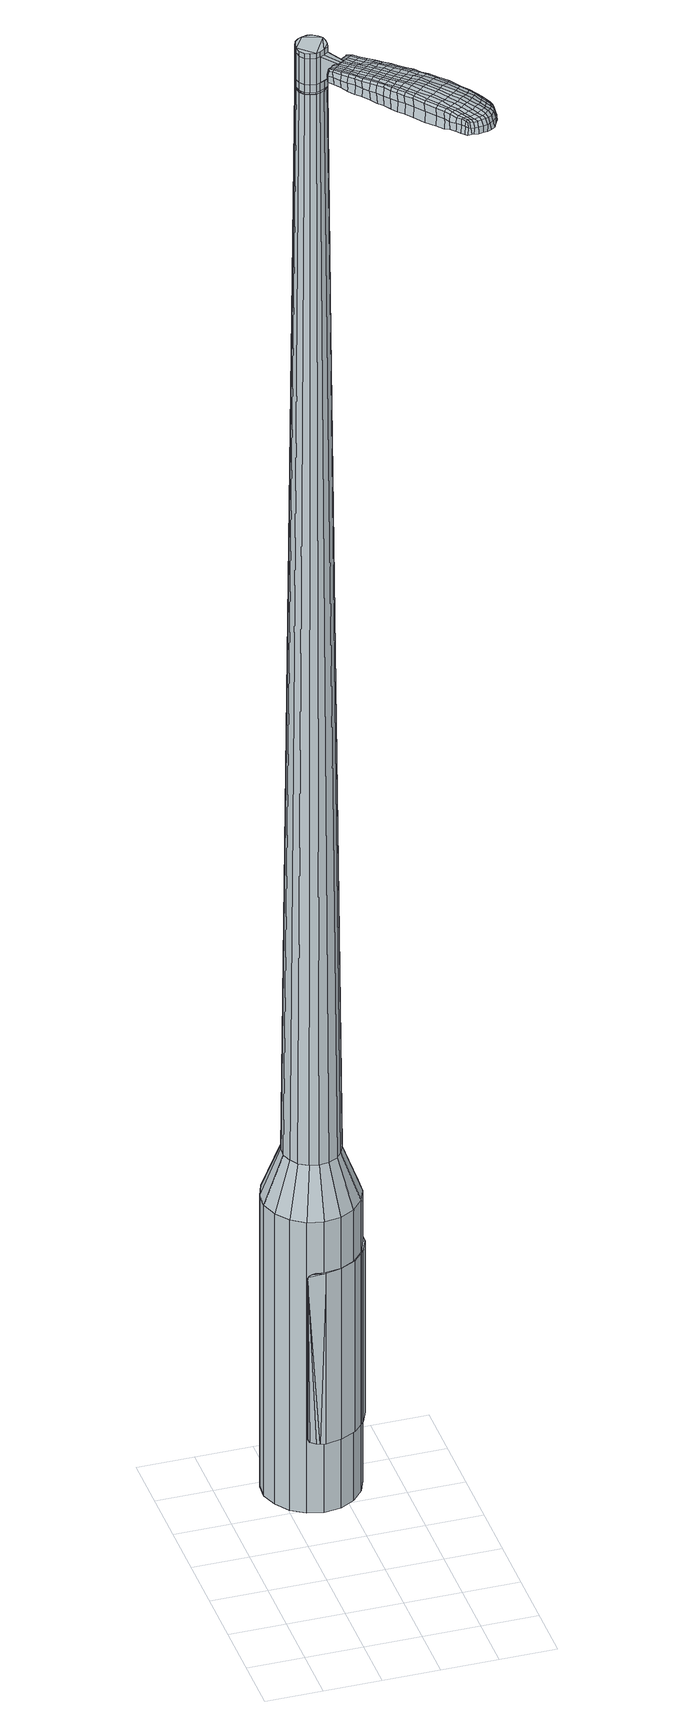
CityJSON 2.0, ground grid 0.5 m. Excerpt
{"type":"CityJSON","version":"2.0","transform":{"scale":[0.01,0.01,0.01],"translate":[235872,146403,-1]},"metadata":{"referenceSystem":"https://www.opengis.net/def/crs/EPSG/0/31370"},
"CityObjects":{
"object1":{"type":"GenericCityObject","attributes":{"cluster":662,"mean_distance_to_centroid":0.145,"new_centroid_x":235872.77,"new_centroid_y":146405.36,"mean_distance_to_camera":24.75,"H1":11.02,"H2":10.99,"Z_final":115.91,"cluster2":-1,"proj_x":235867.46,"proj_y":146409.46,"id_line":17311,"bearing_l":217.69,"distance":6.71,"orientation":"left","G_obj":307.69},"geometry":[{"type":"MultiSurface","lod":"2","boundaries":[[[0,1,2,3]],[[1,4,5,2]],[[4,6,7,5]],[[6,8,9,7]],[[8,10,11,9]],[[10,12,13,11]],[[12,14,15,13]],[[14,16,17,15]],[[16,18,19,17]],[[18,20,21,19]],[[20,22,23,21]],[[22,24,25,23]],[[24,26,27,25]],[[26,28,29,27]],[[28,30,31,29]],[[30,32,33,31]],[[32,34,35,33]],[[34,0,3,35]],[[36,37,38,39]],[[38,40,41,42]],[[41,43,42]],[[42,44,45,46]],[[45,47,46]],[[46,48,49,50]],[[49,51,50]],[[42,46,50,38]],[[50,52,39,38]],[[53,36,39]],[[2,5,7,35]],[[7,9,11,15]],[[11,13,15]],[[15,17,19,23]],[[19,21,23]],[[23,25,27,31]],[[27,29,31]],[[15,23,31,7]],[[31,33,35,7]],[[3,2,35]],[[1,0,54,55]],[[0,34,56,54]],[[34,32,57,56]],[[32,30,58,57]],[[30,28,59,58]],[[28,26,60,59]],[[26,24,61,60]],[[24,22,62,61]],[[22,20,63,62]],[[20,18,64,63]],[[18,16,65,64]],[[16,14,66,65]],[[14,12,67,66]],[[12,10,68,67]],[[10,8,69,68]],[[8,6,70,69]],[[6,4,71,70]],[[4,1,55,71]],[[55,54,72,73]],[[54,56,74,72]],[[56,57,75,74]],[[57,58,76,75]],[[58,59,77,76]],[[59,60,78,77]],[[60,61,79,78]],[[61,62,80,79]],[[62,63,81,80]],[[63,64,82,81]],[[64,65,83,82]],[[65,66,84,83]],[[66,67,85,84]],[[67,68,86,85]],[[68,69,87,86]],[[69,70,88,87]],[[70,71,89,88]],[[71,55,73,89]],[[72,90,91,73]],[[92,93,90,72]],[[75,94,93,92]],[[76,95,94,75]],[[96,97,95,76]],[[78,98,97,96]],[[99,100,98,78]],[[101,102,100,99]],[[81,103,102,101]],[[82,104,103,81]],[[105,106,104,82]],[[107,108,106,105]],[[85,109,108,107]],[[110,111,109,85]],[[112,113,111,110]],[[114,115,113,112]],[[116,117,115,114]],[[73,91,117,116]],[[118,119,120,121]],[[122,118,121,123]],[[124,122,123,125]],[[126,124,125,127]],[[128,126,127,129]],[[130,128,129,131]],[[132,130,131,133]],[[134,132,133,135]],[[136,134,135,137]],[[138,136,137,139]],[[140,138,139,141]],[[142,140,141,143]],[[144,142,143,145]],[[146,144,145,147]],[[148,146,147,149]],[[150,148,149,151]],[[74,92,72]],[[74,75,92]],[[77,96,76]],[[77,78,96]],[[79,99,78]],[[79,80,101,99]],[[80,81,101]],[[83,105,82]],[[83,84,107,105]],[[84,85,107]],[[86,110,85]],[[86,87,112,110]],[[87,88,114,112]],[[88,89,116,114]],[[89,73,116]],[[152,117,91]],[[152,153,115,117]],[[153,154,113,115]],[[154,155,111,113]],[[155,109,111]],[[156,108,109]],[[156,157,106,108]],[[157,104,106]],[[158,102,103]],[[158,159,100,102]],[[159,98,100]],[[160,97,98]],[[160,95,97]],[[161,93,94]],[[161,90,93]],[[39,52,150,162]],[[91,90,163,151]],[[53,39,162,119]],[[90,161,120,163]],[[36,53,119,118]],[[161,94,121,120]],[[37,36,118,122]],[[94,95,123,121]],[[38,37,122,124]],[[95,160,125,123]],[[40,38,124,126]],[[160,98,127,125]],[[41,40,126,128]],[[98,159,129,127]],[[43,41,128,130]],[[159,158,131,129]],[[42,43,130,132]],[[158,103,133,131]],[[44,42,132,134]],[[103,104,135,133]],[[45,44,134,136]],[[104,157,137,135]],[[47,45,136,138]],[[157,156,139,137]],[[46,47,138,140]],[[156,109,141,139]],[[48,46,140,142]],[[109,155,143,141]],[[49,48,142,144]],[[155,154,145,143]],[[51,49,144,146]],[[154,153,147,145]],[[50,51,146,148]],[[153,152,149,147]],[[52,50,148,150]],[[152,91,151,149]],[[150,151,164,165]],[[151,163,166,164]],[[163,120,167,166]],[[120,119,168,167]],[[119,162,169,168]],[[162,150,165,169]],[[170,171,172,173]],[[174,170,173,175]],[[170,174,176,177]],[[171,170,177,178]],[[179,180,181,182]],[[183,179,182,184]],[[179,183,185,186]],[[180,179,186,187]],[[188,189,190,191]],[[192,188,191,193]],[[188,192,194,195]],[[189,188,195,196]],[[197,198,199,200]],[[201,197,200,202]],[[197,201,203,204]],[[198,197,204,205]],[[206,207,208,209]],[[210,206,209,211]],[[206,210,212,213]],[[207,206,213,214]],[[215,216,217,218]],[[219,215,218,220]],[[215,219,221,222]],[[216,215,222,223]],[[224,225,226,227]],[[216,224,227,217]],[[224,216,223,228]],[[225,224,228,229]],[[230,231,232,233]],[[225,230,233,226]],[[230,225,229,234]],[[231,230,234,235]],[[236,174,175,237]],[[231,236,237,232]],[[236,231,235,238]],[[174,236,238,176]],[[239,240,241,242]],[[243,239,242,244]],[[239,243,245,246]],[[240,239,246,247]],[[248,249,250,251]],[[240,248,251,241]],[[248,240,247,252]],[[249,248,252,253]],[[254,255,256,257]],[[249,254,257,250]],[[254,249,253,258]],[[255,254,258,259]],[[260,261,262,263]],[[255,260,263,256]],[[260,255,259,264]],[[261,260,264,265]],[[266,171,178,267]],[[261,266,267,262]],[[266,261,265,268]],[[171,266,268,172]],[[269,270,271,272]],[[273,269,272,274]],[[269,273,275,276]],[[270,269,276,277]],[[278,279,280,281]],[[270,278,281,271]],[[278,270,277,282]],[[279,278,282,283]],[[284,285,286,287]],[[279,284,287,280]],[[284,279,283,288]],[[285,284,288,289]],[[290,183,184,291]],[[285,290,291,286]],[[290,285,289,292]],[[183,290,292,185]],[[293,294,295,296]],[[297,293,296,298]],[[293,297,299,300]],[[294,293,300,301]],[[302,303,304,305]],[[294,302,305,295]],[[302,294,301,306]],[[303,302,306,307]],[[308,309,310,311]],[[303,308,311,304]],[[308,303,307,312]],[[309,308,312,313]],[[314,315,316,317]],[[309,314,317,310]],[[314,309,313,318]],[[315,314,318,319]],[[320,180,187,321]],[[315,320,321,316]],[[320,315,319,322]],[[180,320,322,181]],[[323,209,208,324]],[[325,323,324,326]],[[323,325,327,328]],[[209,323,328,211]],[[329,325,326,330]],[[331,329,330,332]],[[329,331,333,334]],[[325,329,334,327]],[[335,331,332,336]],[[337,335,336,338]],[[335,337,339,340]],[[331,335,340,333]],[[341,337,338,342]],[[343,341,342,344]],[[341,343,345,346]],[[337,341,346,339]],[[347,343,344,348]],[[198,347,348,199]],[[347,198,205,349]],[[343,347,349,345]],[[350,351,196,195]],[[352,350,195,194]],[[350,352,353,354]],[[351,350,354,355]],[[356,357,355,354]],[[358,356,354,353]],[[356,358,359,360]],[[357,356,360,361]],[[362,363,361,360]],[[364,362,360,359]],[[362,364,365,366]],[[363,362,366,367]],[[368,369,367,366]],[[370,368,366,365]],[[368,370,203,201]],[[369,368,201,202]],[[371,372,373,374]],[[273,371,374,275]],[[371,273,274,375]],[[372,371,375,376]],[[377,192,193,378]],[[372,377,378,373]],[[377,372,376,379]],[[192,377,379,194]],[[380,381,382,383]],[[219,380,383,221]],[[380,219,220,384]],[[381,380,384,385]],[[386,387,388,389]],[[381,386,389,382]],[[386,381,385,390]],[[387,386,390,391]],[[392,189,196,393]],[[387,392,393,388]],[[392,387,391,394]],[[189,392,394,190]],[[395,396,397,398]],[[177,395,398,178]],[[395,177,176,399]],[[396,395,399,400]],[[401,402,403,404]],[[396,401,404,397]],[[401,396,400,405]],[[402,401,405,406]],[[407,200,199,408]],[[402,407,408,403]],[[407,402,406,409]],[[200,407,409,202]],[[410,411,412,413]],[[182,410,413,184]],[[410,182,181,414]],[[411,410,414,415]],[[416,204,203,417]],[[411,416,417,412]],[[416,411,415,418]],[[204,416,418,205]],[[419,420,421,422]],[[297,419,422,299]],[[419,297,298,423]],[[420,419,423,424]],[[425,210,211,426]],[[420,425,426,421]],[[425,420,424,427]],[[210,425,427,212]],[[428,429,430,431]],[[243,428,431,245]],[[428,243,244,432]],[[429,428,432,433]],[[434,435,436,437]],[[429,434,437,430]],[[434,429,433,438]],[[435,434,438,439]],[[440,207,214,441]],[[435,440,441,436]],[[440,435,439,442]],[[207,440,442,208]],[[443,444,433,432]],[[242,443,432,244]],[[443,242,241,445]],[[444,443,445,446]],[[447,448,439,438]],[[444,447,438,433]],[[447,444,446,449]],[[448,447,449,450]],[[451,324,208,442]],[[448,451,442,439]],[[451,448,450,452]],[[324,451,452,326]],[[453,454,455,456]],[[300,453,456,301]],[[453,300,299,422]],[[454,453,422,421]],[[457,328,327,458]],[[454,457,458,455]],[[457,454,421,426]],[[328,457,426,211]],[[459,460,446,445]],[[251,459,445,241]],[[459,251,250,461]],[[460,459,461,462]],[[463,464,450,449]],[[460,463,449,446]],[[463,460,462,465]],[[464,463,465,466]],[[467,330,326,452]],[[464,467,452,450]],[[467,464,466,468]],[[330,467,468,332]],[[469,470,471,472]],[[306,469,472,307]],[[469,306,301,456]],[[470,469,456,455]],[[473,334,333,474]],[[470,473,474,471]],[[473,470,455,458]],[[334,473,458,327]],[[475,476,462,461]],[[257,475,461,250]],[[475,257,256,477]],[[476,475,477,478]],[[479,480,466,465]],[[476,479,465,462]],[[479,476,478,481]],[[480,479,481,482]],[[483,336,332,468]],[[480,483,468,466]],[[483,480,482,484]],[[336,483,484,338]],[[485,486,487,488]],[[312,485,488,313]],[[485,312,307,472]],[[486,485,472,471]],[[489,340,339,490]],[[486,489,490,487]],[[489,486,471,474]],[[340,489,474,333]],[[491,492,478,477]],[[263,491,477,256]],[[491,263,262,493]],[[492,491,493,494]],[[495,496,482,481]],[[492,495,481,478]],[[495,492,494,497]],[[496,495,497,498]],[[499,342,338,484]],[[496,499,484,482]],[[499,496,498,500]],[[342,499,500,344]],[[501,502,503,504]],[[318,501,504,319]],[[501,318,313,488]],[[502,501,488,487]],[[505,346,345,506]],[[502,505,506,503]],[[505,502,487,490]],[[346,505,490,339]],[[507,508,494,493]],[[267,507,493,262]],[[507,267,178,398]],[[508,507,398,397]],[[509,510,498,497]],[[508,509,497,494]],[[509,508,397,404]],[[510,509,404,403]],[[511,348,344,500]],[[510,511,500,498]],[[511,510,403,408]],[[348,511,408,199]],[[512,513,415,414]],[[322,512,414,181]],[[512,322,319,504]],[[513,512,504,503]],[[514,349,205,418]],[[513,514,418,415]],[[514,513,503,506]],[[349,514,506,345]],[[515,516,376,375]],[[272,515,375,274]],[[515,272,271,517]],[[516,515,517,518]],[[519,352,194,379]],[[516,519,379,376]],[[519,516,518,520]],[[352,519,520,353]],[[521,522,523,524]],[[222,521,524,223]],[[521,222,221,383]],[[522,521,383,382]],[[525,526,527,528]],[[522,525,528,523]],[[525,522,382,389]],[[526,525,389,388]],[[529,351,355,530]],[[526,529,530,527]],[[529,526,388,393]],[[351,529,393,196]],[[531,532,518,517]],[[281,531,517,271]],[[531,281,280,533]],[[532,531,533,534]],[[535,358,353,520]],[[532,535,520,518]],[[535,532,534,536]],[[358,535,536,359]],[[537,538,539,540]],[[228,537,540,229]],[[537,228,223,524]],[[538,537,524,523]],[[541,542,543,544]],[[538,541,544,539]],[[541,538,523,528]],[[542,541,528,527]],[[545,357,361,546]],[[542,545,546,543]],[[545,542,527,530]],[[357,545,530,355]],[[547,548,534,533]],[[287,547,533,280]],[[547,287,286,549]],[[548,547,549,550]],[[551,364,359,536]],[[548,551,536,534]],[[551,548,550,552]],[[364,551,552,365]],[[553,554,555,556]],[[234,553,556,235]],[[553,234,229,540]],[[554,553,540,539]],[[557,558,559,560]],[[554,557,560,555]],[[557,554,539,544]],[[558,557,544,543]],[[561,363,367,562]],[[558,561,562,559]],[[561,558,543,546]],[[363,561,546,361]],[[563,564,550,549]],[[291,563,549,286]],[[563,291,184,413]],[[564,563,413,412]],[[565,370,365,552]],[[564,565,552,550]],[[565,564,412,417]],[[370,565,417,203]],[[566,567,400,399]],[[238,566,399,176]],[[566,238,235,556]],[[567,566,556,555]],[[568,569,406,405]],[[567,568,405,400]],[[568,567,555,560]],[[569,568,560,559]],[[570,369,202,409]],[[569,570,409,406]],[[570,569,559,562]],[[369,570,562,367]],[[571,572,573,574]],[[574,573,575,576]],[[577,575,573,578]],[[578,573,572,579]],[[580,581,582,583]],[[583,582,584,585]],[[586,584,582,587]],[[587,582,581,588]],[[589,590,591,592]],[[592,591,593,594]],[[595,593,591,596]],[[596,591,590,597]],[[598,599,600,601]],[[601,600,602,603]],[[604,602,600,605]],[[605,600,599,606]],[[607,608,609,610]],[[610,609,611,612]],[[613,611,609,614]],[[614,609,608,615]],[[616,617,618,619]],[[619,618,620,621]],[[622,620,618,623]],[[623,618,617,624]],[[625,626,627,628]],[[628,627,617,616]],[[624,617,627,629]],[[629,627,626,630]],[[631,632,633,634]],[[634,633,626,625]],[[630,626,633,635]],[[635,633,632,636]],[[576,575,637,638]],[[638,637,632,631]],[[636,632,637,639]],[[639,637,575,577]],[[640,641,642,643]],[[643,642,644,645]],[[646,644,642,647]],[[647,642,641,648]],[[649,650,651,652]],[[652,651,641,640]],[[648,641,651,653]],[[653,651,650,654]],[[655,656,657,658]],[[658,657,650,649]],[[654,650,657,659]],[[659,657,656,660]],[[661,662,663,664]],[[664,663,656,655]],[[660,656,663,665]],[[665,663,662,666]],[[579,572,667,668]],[[668,667,662,661]],[[666,662,667,669]],[[669,667,572,571]],[[670,671,672,673]],[[673,672,674,675]],[[676,674,672,677]],[[677,672,671,678]],[[679,680,681,682]],[[682,681,671,670]],[[678,671,681,683]],[[683,681,680,684]],[[685,686,687,688]],[[688,687,680,679]],[[684,680,687,689]],[[689,687,686,690]],[[585,584,691,692]],[[692,691,686,685]],[[690,686,691,693]],[[693,691,584,586]],[[694,695,696,697]],[[697,696,698,699]],[[700,698,696,701]],[[701,696,695,702]],[[703,704,705,706]],[[706,705,695,694]],[[702,695,705,707]],[[707,705,704,708]],[[709,710,711,712]],[[712,711,704,703]],[[708,704,711,713]],[[713,711,710,714]],[[715,716,717,718]],[[718,717,710,709]],[[714,710,717,719]],[[719,717,716,720]],[[588,581,721,722]],[[722,721,716,715]],[[720,716,721,723]],[[723,721,581,580]],[[607,610,724,725]],[[725,724,726,727]],[[728,726,724,729]],[[729,724,610,612]],[[727,726,730,731]],[[731,730,732,733]],[[734,732,730,735]],[[735,730,726,728]],[[733,732,736,737]],[[737,736,738,739]],[[740,738,736,741]],[[741,736,732,734]],[[739,738,742,743]],[[743,742,744,745]],[[746,744,742,747]],[[747,742,738,740]],[[745,744,748,749]],[[749,748,599,598]],[[606,599,748,750]],[[750,748,744,746]],[[597,751,752,596]],[[596,752,753,595]],[[754,753,752,755]],[[755,752,751,756]],[[756,757,758,755]],[[755,758,759,754]],[[760,759,758,761]],[[761,758,757,762]],[[762,763,764,761]],[[761,764,765,760]],[[766,765,764,767]],[[767,764,763,768]],[[768,769,770,767]],[[767,770,771,766]],[[604,771,770,602]],[[602,770,769,603]],[[772,773,774,775]],[[775,774,674,676]],[[675,674,774,776]],[[776,774,773,777]],[[594,593,778,779]],[[779,778,773,772]],[[777,773,778,780]],[[780,778,593,595]],[[781,782,783,784]],[[784,783,620,622]],[[621,620,783,785]],[[785,783,782,786]],[[787,788,789,790]],[[790,789,782,781]],[[786,782,789,791]],[[791,789,788,792]],[[597,590,793,794]],[[794,793,788,787]],[[792,788,793,795]],[[795,793,590,589]],[[796,797,798,799]],[[799,798,578,579]],[[577,578,798,800]],[[800,798,797,801]],[[802,803,804,805]],[[805,804,797,796]],[[801,797,804,806]],[[806,804,803,807]],[[598,601,808,809]],[[809,808,803,802]],[[807,803,808,810]],[[810,808,601,603]],[[811,812,813,814]],[[814,813,583,585]],[[580,583,813,815]],[[815,813,812,816]],[[604,605,817,818]],[[818,817,812,811]],[[816,812,817,819]],[[819,817,605,606]],[[820,821,698,700]],[[698,821,699]],[[699,821,822]],[[612,611,823,824]],[[824,823,821,820]],[[822,821,823,825]],[[825,823,611,613]],[[826,827,644,828]],[[828,644,646]],[[645,644,829]],[[644,827,829]],[[830,831,832,833]],[[833,832,827,826]],[[829,827,832,834]],[[834,832,831,835]],[[615,608,836,837]],[[837,836,831,830]],[[835,831,836,838]],[[838,836,608,607]],[[839,840,829]],[[829,840,643,645]],[[640,643,840,841]],[[840,839,841]],[[835,842,843,834]],[[834,843,839,829]],[[841,839,843,844]],[[844,843,842,845]],[[607,725,846,838]],[[838,846,842,835]],[[845,842,846,847]],[[847,846,725,727]],[[848,849,850,851]],[[851,850,701,702]],[[700,701,850,820]],[[850,849,820]],[[728,729,852,853]],[[853,852,849,848]],[[820,849,852,824]],[[824,852,729,612]],[[854,855,841]],[[841,855,652,640]],[[649,652,855,856]],[[856,855,854,857]],[[845,858,859,844]],[[844,859,854,841]],[[857,854,859,860]],[[860,859,858,861]],[[727,731,862,847]],[[847,862,858,845]],[[861,858,862,863]],[[863,862,731,733]],[[864,865,866,867]],[[867,866,707,708]],[[702,707,866,851]],[[851,866,865,848]],[[734,735,868,869]],[[869,868,865,864]],[[848,865,868,853]],[[853,868,735,728]],[[857,870,871,856]],[[856,871,658,649]],[[655,658,871,872]],[[872,871,870,873]],[[861,874,875,860]],[[860,875,870,857]],[[873,870,875,876]],[[876,875,874,877]],[[733,737,878,863]],[[863,878,874,861]],[[877,874,878,879]],[[879,878,737,739]],[[880,881,882,883]],[[883,882,713,714]],[[708,713,882,867]],[[867,882,881,864]],[[740,741,884,885]],[[885,884,881,880]],[[864,881,884,869]],[[869,884,741,734]],[[873,886,887,872]],[[872,887,664,655]],[[661,664,887,888]],[[888,887,886,889]],[[877,890,891,876]],[[876,891,886,873]],[[889,886,891,892]],[[892,891,890,893]],[[739,743,894,879]],[[879,894,890,877]],[[893,890,894,895]],[[895,894,743,745]],[[896,897,898,899]],[[899,898,719,720]],[[714,719,898,883]],[[883,898,897,880]],[[746,747,900,901]],[[901,900,897,896]],[[880,897,900,885]],[[885,900,747,740]],[[889,902,903,888]],[[888,903,668,661]],[[579,668,903,799]],[[799,903,902,796]],[[893,904,905,892]],[[892,905,902,889]],[[796,902,905,805]],[[805,905,904,802]],[[745,749,906,895]],[[895,906,904,893]],[[802,904,906,809]],[[809,906,749,598]],[[816,907,908,815]],[[815,908,723,580]],[[720,723,908,899]],[[899,908,907,896]],[[606,750,909,819]],[[819,909,907,816]],[[896,907,909,901]],[[901,909,750,746]],[[777,910,911,776]],[[776,911,673,675]],[[670,673,911,912]],[[912,911,910,913]],[[595,753,914,780]],[[780,914,910,777]],[[913,910,914,915]],[[915,914,753,754]],[[916,917,918,919]],[[919,918,623,624]],[[622,623,918,784]],[[784,918,917,781]],[[920,921,922,923]],[[923,922,917,916]],[[781,917,922,790]],[[790,922,921,787]],[[756,751,924,925]],[[925,924,921,920]],[[787,921,924,794]],[[794,924,751,597]],[[913,926,927,912]],[[912,927,682,670]],[[679,682,927,928]],[[928,927,926,929]],[[754,759,930,915]],[[915,930,926,913]],[[929,926,930,931]],[[931,930,759,760]],[[932,933,934,935]],[[935,934,629,630]],[[624,629,934,919]],[[919,934,933,916]],[[936,937,938,939]],[[939,938,933,932]],[[916,933,938,923]],[[923,938,937,920]],[[762,757,940,941]],[[941,940,937,936]],[[920,937,940,925]],[[925,940,757,756]],[[929,942,943,928]],[[928,943,688,679]],[[685,688,943,944]],[[944,943,942,945]],[[760,765,946,931]],[[931,946,942,929]],[[945,942,946,947]],[[947,946,765,766]],[[948,949,950,951]],[[951,950,635,636]],[[630,635,950,935]],[[935,950,949,932]],[[952,953,954,955]],[[955,954,949,948]],[[932,949,954,939]],[[939,954,953,936]],[[768,763,956,957]],[[957,956,953,952]],[[936,953,956,941]],[[941,956,763,762]],[[945,958,959,944]],[[944,959,692,685]],[[585,692,959,814]],[[814,959,958,811]],[[766,771,960,947]],[[947,960,958,945]],[[811,958,960,818]],[[818,960,771,604]],[[801,961,962,800]],[[800,962,639,577]],[[636,639,962,951]],[[951,962,961,948]],[[807,963,964,806]],[[806,964,961,801]],[[948,961,964,955]],[[955,964,963,952]],[[603,769,965,810]],[[810,965,963,807]],[[952,963,965,957]],[[957,965,769,768]],[[571,574,173,172]],[[574,576,175,173]],[[586,587,186,185]],[[587,588,187,186]],[[589,592,191,190]],[[592,594,193,191]],[[613,614,213,212]],[[614,615,214,213]],[[616,619,218,217]],[[619,621,220,218]],[[625,628,227,226]],[[628,616,217,227]],[[631,634,233,232]],[[634,625,226,233]],[[576,638,237,175]],[[638,631,232,237]],[[646,647,246,245]],[[647,648,247,246]],[[648,653,252,247]],[[653,654,253,252]],[[654,659,258,253]],[[659,660,259,258]],[[660,665,264,259]],[[665,666,265,264]],[[666,669,268,265]],[[669,571,172,268]],[[676,677,276,275]],[[677,678,277,276]],[[678,683,282,277]],[[683,684,283,282]],[[684,689,288,283]],[[689,690,289,288]],[[690,693,292,289]],[[693,586,185,292]],[[694,697,296,295]],[[697,699,298,296]],[[703,706,305,304]],[[706,694,295,305]],[[709,712,311,310]],[[712,703,304,311]],[[715,718,317,316]],[[718,709,310,317]],[[588,722,321,187]],[[722,715,316,321]],[[772,775,374,373]],[[775,676,275,374]],[[594,779,378,193]],[[779,772,373,378]],[[621,785,384,220]],[[785,786,385,384]],[[786,791,390,385]],[[791,792,391,390]],[[792,795,394,391]],[[795,589,190,394]],[[699,423,298]],[[699,822,424,423]],[[822,825,427,424]],[[825,613,212,427]],[[826,828,431,430]],[[828,646,245,431]],[[830,833,437,436]],[[833,826,430,437]],[[615,837,441,214]],[[837,830,436,441]],[[966,967,968,969]],[[970,971,969,968]],[[972,973,974,975]],[[976,977,978,979]],[[967,980,981,968]],[[982,970,968,981]],[[983,972,975,984]],[[985,986,977,976]],[[980,987,988,981]],[[988,989,982,981]],[[990,983,984,991]],[[992,986,985,993]],[[987,994,995,988]],[[995,996,989,988]],[[997,990,991,998]],[[999,992,993,1000]],[[1001,1002,1003,1004]],[[1005,1006,1002,1001]],[[1005,1007,1008,1006]],[[1007,1009,1010,1008]],[[1011,1012,1013,1014]],[[1015,1012,1011]],[[1016,1017,1012,1015]],[[1018,1019,1017,1016]],[[1014,1003,1002,1011]],[[1011,1002,1006,1015]],[[1006,1008,1016,1015]],[[1008,1010,1018,1016]],[[975,974,971,970]],[[984,975,970,982]],[[989,991,984,982]],[[996,998,991,989]],[[976,979,973,972]],[[985,976,972,983]],[[993,985,983,990]],[[1000,993,990,997]],[[977,1001,1004,978]],[[986,1005,1001,977]],[[1007,1005,986,992]],[[1009,1007,992,999]],[[1020,1021,1022,1023]],[[1022,1024,1025,1026]],[[1022,1026,1027,1028]],[[1022,1028,1023]],[[1029,1020,1023,1030]],[[1031,1030,1023,1032]],[[1033,1032,1023]],[[1034,1022,1021,1035]],[[1036,1034,1035,1037]],[[1038,1036,1037,1039]],[[1040,1038,1039,1041]],[[1042,1040,1041,1043]],[[1043,1044,1045,1046]],[[1043,1046,1047,1048]],[[1043,1048,1049,1050]],[[1049,1051,1052,1053]],[[1049,1053,1054,1055]],[[1049,1055,1050]],[[1043,1050,1042]],[[1056,1057,1021,1020]],[[1058,1059,1024,1022]],[[1060,1061,1033,1023]],[[1057,1062,1035,1021]],[[1063,1058,1022,1034]],[[1062,1064,1037,1035]],[[1065,1063,1034,1036]],[[1064,1066,1039,1037]],[[1067,1065,1036,1038]],[[1066,1068,1041,1039]],[[1069,1067,1038,1040]],[[1068,1070,1043,1041]],[[1071,1069,1040,1042]],[[1070,1072,1044,1043]],[[1073,1074,1051,1049]],[[1075,1071,1042,1050]],[[1045,1044,1072,1076]],[[1046,1045,1076,1077]],[[1047,1046,1077,1078]],[[1048,1047,1078,1079]],[[1049,1048,1079,1073]],[[1080,1056,1020,1029]],[[1081,1080,1029,1030]],[[1082,1081,1030,1031]],[[1083,1082,1031,1032]],[[1061,1083,1032,1033]],[[1025,1024,1059,1084]],[[1052,1051,1074,1085]],[[1026,1025,1084,1086]],[[1027,1026,1086,1087]],[[1028,1027,1087,1088]],[[1023,1028,1088,1060]],[[1053,1052,1085,1089]],[[1054,1053,1089,1090]],[[1055,1054,1090,1091]],[[1050,1055,1091,1075]]]}]}
},
"vertices":[
[105,202,384],[92,195,384],[92,195,96],[105,202,96],[77,193,384],[77,193,96],[63,196,384],[63,196,96],[51,204,384],[51,204,96],[42,216,384],[42,216,96],[37,230,384],[37,230,96],[38,244,384],[38,244,96],[43,258,384],[43,258,96],[53,269,384],[53,269,96],[66,276,384],[66,276,96],[81,278,384],[81,278,96],[95,275,384],[95,275,96],[108,267,384],[108,267,96],[117,255,384],[117,255,96],[121,241,384],[121,241,96],[120,226,384],[120,226,96],[115,213,384],[115,213,96],[92,233,1524],[92,237,1524],[91,242,1524],[87,225,1524],[88,245,1524],[84,248,1524],[75,248,1524],[80,249,1524],[71,246,1524],[68,243,1524],[66,234,1524],[66,238,1524],[67,229,1524],[70,225,1524],[79,222,1524],[74,223,1524],[83,223,1524],[91,228,1524],[95,215,429],[87,211,429],[100,222,429],[104,230,429],[104,239,429],[101,247,429],[96,254,429],[89,259,429],[80,261,429],[71,259,429],[64,255,429],[58,249,429],[55,241,429],[54,232,429],[57,224,429],[62,217,429],[70,212,429],[78,210,429],[87,225,1483],[83,223,1483],[91,228,1483],[92,233,1483],[92,237,1483],[91,242,1483],[88,245,1483],[84,248,1483],[80,249,1483],[75,248,1483],[71,246,1483],[68,243,1483],[66,238,1483],[66,234,1483],[67,229,1483],[70,225,1483],[74,223,1483],[79,222,1483],[87,225,1485],[83,223,1485],[90,229,1483],[90,229,1485],[92,233,1485],[92,237,1485],[91,241,1483],[91,241,1485],[88,245,1485],[84,247,1483],[84,247,1485],[80,248,1483],[80,248,1485],[75,248,1485],[71,246,1485],[68,242,1483],[68,242,1485],[67,238,1483],[67,238,1485],[66,234,1485],[68,229,1483],[68,229,1485],[70,226,1483],[70,226,1485],[74,224,1483],[74,224,1485],[79,223,1483],[79,223,1485],[92,233,1519],[91,228,1519],[91,228,1493],[92,233,1493],[92,237,1519],[92,237,1493],[91,242,1519],[91,242,1493],[88,245,1519],[88,245,1493],[84,248,1519],[84,248,1493],[80,249,1519],[80,249,1493],[75,248,1519],[75,248,1493],[71,246,1519],[71,246,1493],[68,243,1519],[68,243,1493],[66,238,1519],[66,238,1493],[66,234,1519],[66,234,1493],[67,229,1519],[67,229,1493],[70,225,1519],[70,225,1493],[74,223,1519],[74,223,1493],[79,222,1519],[79,222,1493],[83,223,1519],[83,223,1493],[79,222,1485],[74,223,1485],[70,225,1485],[67,229,1485],[66,238,1485],[68,243,1485],[80,249,1485],[84,248,1485],[91,242,1485],[91,228,1485],[87,225,1519],[87,225,1493],[96,208,1513],[96,208,1518],[99,210,1513],[101,212,1513],[101,212,1518],[99,210,1518],[129,139,1519],[125,145,1518],[124,143,1509],[128,137,1510],[134,132,1519],[133,130,1510],[134,134,1526],[129,141,1525],[125,147,1525],[159,163,1519],[155,168,1518],[153,168,1525],[157,163,1525],[165,156,1519],[163,156,1526],[167,156,1510],[161,163,1510],[157,168,1509],[190,94,1519],[187,92,1519],[188,91,1513],[191,93,1513],[193,97,1519],[193,97,1513],[192,99,1524],[189,95,1524],[186,93,1524],[145,153,1530],[140,158,1529],[138,156,1529],[142,151,1530],[151,145,1531],[148,143,1531],[153,148,1530],[148,155,1530],[143,161,1529],[95,216,1512],[93,215,1512],[94,214,1517],[96,215,1517],[98,218,1512],[98,217,1517],[99,218,1506],[96,216,1506],[94,214,1506],[166,93,1519],[164,96,1519],[163,94,1512],[165,92,1512],[168,92,1518],[167,90,1512],[168,93,1522],[167,94,1523],[164,97,1524],[160,99,1519],[156,103,1519],[156,102,1512],[160,98,1512],[161,100,1524],[157,105,1525],[153,108,1519],[148,114,1519],[147,112,1511],[152,106,1511],[153,109,1526],[148,115,1526],[141,123,1519],[140,121,1510],[141,125,1526],[87,200,1513],[91,194,1513],[92,195,1518],[87,202,1517],[84,205,1512],[85,205,1516],[84,204,1506],[87,199,1507],[91,193,1507],[95,188,1514],[100,182,1515],[100,183,1520],[96,189,1519],[95,186,1507],[99,180,1507],[104,175,1515],[108,169,1516],[109,171,1522],[104,177,1521],[103,174,1508],[108,167,1508],[112,163,1517],[116,157,1517],[117,159,1524],[113,165,1523],[112,161,1508],[116,155,1509],[120,151,1518],[121,153,1524],[120,149,1509],[195,115,1519],[193,117,1519],[192,117,1524],[194,114,1523],[196,112,1518],[195,112,1522],[197,112,1512],[196,115,1512],[195,118,1512],[190,122,1519],[187,126,1519],[186,126,1525],[189,121,1524],[192,122,1512],[189,126,1512],[184,131,1519],[179,138,1519],[178,137,1526],[182,131,1526],[186,131,1511],[181,138,1511],[172,147,1519],[170,147,1526],[174,147,1510],[111,219,1513],[116,213,1513],[117,213,1507],[112,219,1507],[107,223,1512],[108,223,1506],[107,222,1516],[110,219,1517],[115,213,1518],[121,207,1514],[126,202,1515],[127,202,1507],[122,207,1507],[119,207,1519],[124,202,1520],[131,196,1515],[136,190,1516],[137,190,1508],[132,196,1508],[129,196,1521],[134,190,1522],[140,185,1517],[145,179,1517],[147,179,1509],[142,185,1508],[139,185,1523],[143,179,1524],[150,174,1518],[152,174,1509],[148,174,1524],[99,211,1519],[97,210,1519],[104,205,1520],[102,204,1520],[106,207,1520],[102,213,1519],[108,199,1522],[106,198,1522],[113,193,1523],[111,192,1523],[116,195,1523],[111,201,1521],[118,188,1524],[115,186,1524],[122,182,1525],[120,180,1525],[125,184,1525],[120,189,1524],[127,176,1526],[124,174,1526],[131,170,1527],[129,168,1527],[134,172,1527],[129,178,1526],[136,164,1528],[133,162,1528],[139,166,1528],[187,98,1527],[184,95,1527],[190,101,1526],[187,104,1527],[185,101,1528],[182,99,1528],[181,106,1529],[178,104,1529],[184,109,1528],[179,115,1530],[176,112,1530],[173,110,1530],[172,118,1531],[169,116,1531],[175,121,1530],[169,128,1531],[166,125,1531],[163,123,1531],[158,135,1531],[156,133,1531],[161,138,1531],[196,110,1518],[196,107,1519],[197,107,1513],[198,110,1513],[195,111,1523],[195,108,1523],[195,102,1519],[196,102,1513],[194,103,1524],[170,91,1518],[173,90,1518],[172,91,1523],[170,92,1523],[170,89,1513],[172,89,1513],[176,89,1519],[180,89,1519],[179,91,1524],[176,91,1523],[176,88,1513],[180,89,1513],[184,90,1519],[183,92,1524],[184,89,1513],[130,142,1528],[132,143,1528],[128,149,1528],[126,148,1527],[135,135,1528],[137,136,1529],[134,145,1529],[137,147,1530],[133,153,1529],[130,151,1528],[139,138,1529],[142,139,1530],[140,149,1530],[135,154,1529],[145,141,1531],[156,162,1528],[154,160,1529],[160,153,1529],[162,155,1528],[151,167,1527],[150,166,1528],[151,158,1529],[157,151,1530],[147,163,1528],[105,224,1512],[103,222,1512],[104,221,1517],[105,222,1517],[106,223,1506],[104,222,1506],[101,220,1512],[101,219,1517],[102,220,1506],[84,207,1512],[85,208,1512],[85,207,1506],[84,206,1506],[85,207,1517],[86,208,1517],[87,210,1512],[89,211,1512],[89,210,1506],[87,209,1506],[88,209,1517],[90,211,1517],[91,213,1512],[91,212,1506],[92,212,1517],[88,202,1519],[89,203,1519],[92,196,1520],[94,197,1520],[91,205,1519],[93,206,1519],[96,199,1520],[98,200,1520],[95,208,1519],[100,202,1520],[109,218,1519],[107,217,1519],[112,211,1520],[113,212,1520],[104,215,1519],[109,209,1520],[97,190,1521],[98,191,1521],[101,184,1522],[102,185,1522],[100,193,1521],[102,194,1521],[104,187,1522],[106,188,1523],[104,196,1522],[109,190,1523],[118,207,1521],[117,205,1521],[121,200,1522],[123,201,1522],[114,203,1521],[119,198,1522],[105,178,1523],[107,179,1523],[110,172,1524],[111,173,1524],[109,181,1523],[111,182,1524],[113,175,1525],[115,176,1525],[113,184,1524],[118,178,1525],[128,195,1523],[126,194,1523],[131,188,1524],[133,190,1524],[123,192,1524],[128,186,1525],[114,166,1525],[115,167,1525],[118,160,1526],[119,161,1526],[117,169,1526],[120,170,1526],[122,163,1527],[124,164,1527],[122,172,1526],[126,166,1527],[137,184,1525],[136,183,1525],[140,177,1526],[142,178,1526],[133,180,1526],[137,175,1527],[122,154,1527],[124,155,1527],[126,157,1527],[128,159,1528],[131,160,1528],[147,173,1527],[145,171,1527],[142,169,1528],[193,112,1525],[193,110,1525],[191,115,1526],[191,113,1526],[192,105,1526],[189,109,1527],[168,94,1525],[171,93,1525],[168,96,1526],[166,97,1525],[174,93,1525],[178,93,1526],[175,96,1527],[171,96,1526],[181,94,1526],[178,97,1527],[189,120,1526],[188,117,1527],[185,125,1527],[184,123,1528],[186,113,1528],[182,119,1529],[162,100,1526],[165,100,1527],[161,105,1528],[159,105,1527],[168,100,1527],[171,101,1528],[167,106,1529],[164,106,1528],[175,102,1528],[170,108,1530],[181,130,1528],[180,128,1529],[176,136,1528],[175,135,1529],[178,124,1529],[172,131,1530],[155,110,1528],[157,110,1528],[151,117,1529],[150,116,1528],[159,111,1529],[163,112,1530],[157,119,1530],[154,118,1530],[166,114,1530],[160,121,1531],[169,146,1529],[168,144,1529],[165,141,1530],[142,126,1528],[144,126,1529],[147,128,1530],[150,129,1530],[153,131,1531],[126,144,1509],[126,146,1518],[130,141,1518],[130,139,1509],[135,134,1519],[135,132,1510],[136,135,1525],[131,142,1525],[127,148,1525],[151,167,1525],[153,167,1518],[158,161,1518],[156,161,1525],[163,155,1519],[161,155,1525],[165,155,1510],[160,161,1509],[155,167,1509],[187,93,1513],[186,94,1519],[189,96,1519],[189,95,1513],[191,99,1519],[192,98,1513],[190,100,1524],[188,97,1524],[185,95,1524],[138,156,1528],[141,158,1528],[145,152,1529],[143,150,1529],[151,145,1529],[148,143,1529],[153,147,1529],[148,154,1529],[143,160,1528],[95,212,1516],[95,213,1512],[97,215,1512],[97,214,1516],[99,216,1512],[99,215,1516],[100,216,1506],[97,214,1506],[95,212,1506],[164,96,1512],[165,97,1519],[167,95,1518],[167,93,1512],[169,94,1518],[168,92,1512],[169,95,1522],[168,96,1523],[166,98,1523],[157,103,1512],[158,105,1519],[162,101,1519],[161,99,1512],[162,102,1524],[159,106,1525],[149,113,1511],[149,115,1519],[154,109,1519],[154,107,1511],[155,111,1525],[150,117,1526],[142,124,1519],[142,122,1510],[143,126,1526],[93,196,1518],[93,195,1513],[89,201,1513],[89,202,1517],[86,206,1512],[87,205,1515],[86,204,1506],[88,200,1506],[92,194,1507],[102,184,1520],[101,183,1514],[97,189,1514],[98,190,1519],[97,187,1507],[101,181,1507],[110,172,1522],[110,170,1516],[105,176,1515],[106,178,1521],[105,175,1508],[109,169,1508],[119,160,1523],[118,158,1517],[114,164,1516],[114,166,1522],[113,162,1508],[117,156,1508],[122,152,1517],[123,154,1524],[122,150,1509],[190,116,1523],[191,117,1519],[193,114,1518],[192,113,1523],[194,112,1518],[193,112,1522],[195,112,1512],[194,114,1512],[193,117,1512],[184,125,1525],[186,125,1519],[189,121,1519],[187,120,1524],[190,121,1512],[187,125,1512],[176,136,1526],[178,137,1519],[182,130,1519],[181,130,1525],[184,130,1511],[179,136,1511],[171,146,1519],[169,145,1526],[172,145,1510],[116,212,1507],[114,212,1513],[110,217,1513],[111,217,1506],[106,221,1512],[107,221,1506],[106,220,1515],[108,217,1517],[113,212,1518],[126,200,1507],[124,200,1514],[119,206,1514],[121,206,1507],[118,206,1519],[123,200,1520],[136,189,1508],[134,189,1516],[129,195,1515],[131,195,1508],[128,195,1521],[133,189,1522],[146,178,1508],[144,178,1517],[139,183,1516],[141,183,1508],[137,183,1522],[142,178,1523],[149,172,1517],[151,172,1509],[147,172,1524],[100,210,1518],[98,209,1518],[104,205,1519],[102,203,1519],[107,206,1519],[102,212,1518],[109,199,1520],[107,197,1520],[113,193,1521],[111,191,1521],[116,195,1521],[111,201,1520],[118,187,1523],[116,185,1523],[123,181,1524],[120,179,1524],[125,183,1524],[120,189,1523],[127,175,1525],[125,174,1525],[132,170,1526],[129,168,1526],[134,172,1526],[130,177,1525],[136,164,1527],[134,162,1527],[139,166,1527],[184,97,1526],[186,99,1526],[189,101,1525],[186,105,1526],[184,102,1526],[181,100,1526],[178,105,1528],[180,107,1528],[183,110,1527],[179,115,1528],[176,112,1529],[173,110,1529],[169,116,1530],[172,118,1530],[174,121,1529],[169,128,1530],[166,125,1530],[163,123,1530],[156,133,1530],[158,135,1530],[161,138,1530],[195,107,1513],[194,108,1518],[194,110,1518],[195,110,1512],[193,111,1523],[193,108,1523],[193,103,1519],[194,103,1513],[192,104,1523],[172,93,1523],[173,92,1518],[170,93,1518],[170,94,1523],[170,91,1512],[173,91,1512],[179,93,1523],[180,92,1519],[176,92,1519],[176,93,1523],[176,91,1513],[180,91,1513],[183,92,1519],[182,93,1524],[183,92,1513],[128,149,1527],[133,143,1527],[132,143,1527],[127,149,1526],[137,136,1527],[138,136,1528],[133,152,1528],[137,147,1528],[135,145,1528],[131,151,1527],[140,138,1528],[143,140,1529],[140,148,1529],[136,154,1528],[145,141,1529],[160,153,1528],[154,160,1527],[155,161,1527],[161,154,1527],[151,166,1526],[150,165,1527],[151,157,1528],[157,150,1528],[147,163,1527],[105,220,1516],[105,221,1512],[106,220,1506],[102,219,1512],[102,218,1516],[103,218,1506],[86,205,1506],[86,207,1512],[85,205,1506],[87,206,1516],[91,209,1506],[90,210,1512],[88,208,1512],[88,207,1506],[89,208,1516],[91,209,1516],[92,211,1512],[93,210,1506],[93,211,1516],[90,203,1518],[89,202,1518],[94,197,1519],[94,206,1518],[92,204,1518],[96,198,1519],[98,200,1519],[96,207,1518],[100,202,1519],[112,211,1519],[107,216,1518],[108,217,1518],[113,211,1519],[105,214,1518],[109,209,1519],[99,191,1520],[98,191,1520],[102,184,1521],[103,185,1521],[103,194,1520],[100,192,1520],[105,186,1521],[107,188,1521],[105,196,1520],[109,190,1521],[121,199,1521],[117,205,1520],[118,206,1520],[122,200,1521],[114,203,1520],[119,197,1521],[107,179,1522],[107,178,1522],[111,172,1523],[112,173,1523],[111,182,1522],[109,180,1522],[114,174,1523],[116,176,1524],[114,184,1523],[118,178,1524],[131,188,1523],[126,193,1522],[127,194,1522],[132,188,1523],[123,191,1522],[128,185,1523],[116,167,1524],[115,166,1524],[119,160,1525],[120,161,1525],[120,170,1525],[118,168,1524],[122,162,1525],[125,164,1526],[122,172,1525],[127,166,1526],[140,176,1525],[136,182,1524],[137,183,1524],[141,177,1525],[133,180,1524],[137,174,1525],[124,155,1526],[123,154,1526],[129,158,1527],[126,157,1526],[131,160,1527],[145,171,1526],[146,172,1526],[142,168,1526],[191,110,1524],[192,112,1524],[190,115,1525],[190,113,1525],[190,106,1525],[188,109,1525],[169,97,1525],[171,95,1524],[169,96,1524],[167,98,1525],[175,97,1526],[178,94,1525],[174,94,1524],[172,97,1525],[181,95,1525],[178,98,1526],[187,117,1526],[187,119,1526],[184,124,1526],[183,122,1527],[185,113,1526],[181,119,1527],[161,106,1527],[165,101,1526],[163,102,1526],[159,106,1526],[167,107,1528],[171,102,1527],[168,101,1526],[164,106,1527],[174,103,1527],[170,109,1528],[179,128,1527],[180,129,1527],[175,136,1527],[174,134,1528],[177,124,1528],[172,131,1529],[152,117,1528],[157,111,1527],[156,111,1527],[151,117,1527],[158,120,1529],[163,113,1529],[160,112,1528],[155,118,1528],[166,114,1529],[160,121,1530],[167,144,1528],[168,145,1528],[164,141,1529],[145,127,1528],[144,126,1528],[150,129,1529],[147,128,1529],[153,131,1530],[85,205,1508],[91,209,1508],[110,182,1509],[103,178,1509],[122,165,1510],[116,160,1510],[146,133,1512],[139,127,1512],[128,142,1511],[135,147,1511],[157,119,1513],[166,109,1514],[159,103,1514],[150,113,1513],[96,213,1508],[116,187,1509],[129,170,1510],[153,139,1512],[142,153,1511],[164,125,1513],[173,114,1514],[101,217,1508],[122,192,1509],[136,175,1510],[161,145,1512],[150,159,1511],[180,119,1514],[172,130,1513],[107,221,1508],[128,197,1509],[143,181,1510],[168,150,1512],[157,164,1511],[187,125,1514],[179,136,1513],[174,98,1514],[178,95,1514],[172,91,1514],[167,93,1514],[181,103,1514],[184,100,1514],[187,108,1514],[189,104,1514],[194,114,1514],[195,108,1514],[183,93,1515],[188,93,1515],[187,92,1515],[180,90,1515],[187,96,1515],[190,98,1515],[189,94,1515],[194,101,1515],[190,95,1515],[121,244,334],[123,240,334],[123,240,165],[118,254,171],[121,244,165],[120,248,165],[119,250,166],[119,252,167],[119,254,169],[120,248,334],[119,250,333],[119,252,332],[119,254,331],[118,254,328],[122,225,165],[122,225,334],[116,212,165],[116,212,334],[106,201,165],[106,201,334],[92,194,165],[92,194,334],[78,191,165],[78,191,334],[73,192,334],[70,193,334],[67,194,333],[65,194,332],[64,194,331],[63,194,328],[73,192,165],[63,194,171],[64,194,169],[65,194,167],[67,194,166],[70,193,165],[119,243,334],[120,240,334],[120,240,165],[119,243,165],[116,253,171],[116,253,328],[119,226,334],[119,226,165],[113,213,334],[113,213,165],[104,203,334],[104,203,165],[92,196,334],[92,196,165],[78,194,334],[78,194,165],[74,195,334],[64,197,328],[64,197,171],[74,195,165],[71,196,334],[68,196,333],[66,197,332],[64,197,331],[118,247,334],[117,250,333],[116,252,332],[116,253,331],[118,247,165],[64,197,169],[117,250,166],[116,252,167],[116,253,169],[66,197,167],[68,196,166],[71,196,165]
]}
